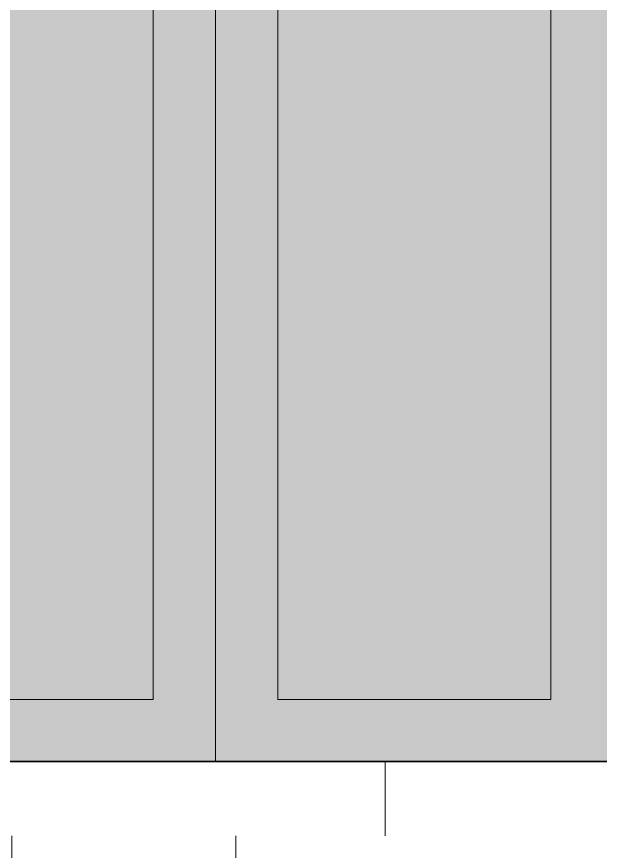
# Model space of a CAD drawing. Header units: inches. Extents: x 20273 to 40654, y -355 to 835.
# Drawn here: x 22711.3 to 22758.2, y -7.2 to 59.8 of the extents above; entities that cross this region are included whole.
import ezdxf

# ---------------------------------------------------------------- set-up
doc = ezdxf.new("R2010")
doc.units = ezdxf.units.IN
doc.header["$MEASUREMENT"] = 0
doc.linetypes.add('Grid Line 1_2_', pattern=[0.875, 0.5, -0.125, 0.125, -0.125])
for name, color, linetype, lineweight in [('A-DOOR', 31, 'Continuous', 13), ('A-FLOR-LEVL', 51, 'Continuous', 9), ('C-TOPO', 7, 'Continuous', 13)]:
    doc.layers.add(name, color=color, linetype=linetype, lineweight=lineweight)

# ---------------------------------------------------------------- blocks, each defined once
blk = doc.blocks.new('Sliding Door - one-1327198-Elevation - West')
at = {"layer": 'A-DOOR'}
h = blk.add_hatch(color=256, dxfattribs=at)
h.paths.add_polyline_path([(22688.803, 0), (22727.239, 0), (22727.239, 96), (22688.803, 96), (22688.803, 2)], flags=0)
h.paths.add_polyline_path([(22693.803, 5), (22693.803, 91), (22722.239, 91), (22722.239, 5)], flags=0)
h = blk.add_hatch(color=256, dxfattribs=at)
h.paths.add_polyline_path([(22759.178, 0), (22759.178, 96), (22727.239, 96), (22727.239, 0)], flags=0)
h.paths.add_polyline_path([(22732.239, 5), (22732.239, 91), (22754.178, 91), (22754.178, 5)], flags=0)
for points in [[(22693.803, 5), (22722.239, 5), (22722.239, 91), (22693.803, 91), (22693.803, 33.436)], [(22732.239, 5), (22754.178, 5), (22754.178, 91), (22732.239, 91), (22732.239, 26.939)]]:
    blk.add_hatch(color=256, dxfattribs=at).paths.add_polyline_path(points, flags=0)
for p, q in [((22727.239, 0), (22727.239, 96)), ((22722.239, 91), (22722.239, 5)), ((22732.239, 91), (22732.239, 5)), ((22754.178, 5), (22754.178, 91)), ((22722.239, 5), (22693.803, 5)), ((22732.239, 5), (22754.178, 5))]:
    blk.add_line(p, q, dxfattribs=at)

msp = doc.modelspace()

# ---------------------------------------------------------------- hatches: boundary and pattern name
at = {"layer": 'C-TOPO', "lineweight": 9}
h = msp.add_hatch(dxfattribs=at)
h.set_pattern_fill('FP_10', color=8, style=0, pattern_type=2)
h.set_pattern_definition([(0, (22782.816, 0), (48, 48), [48, -48]), (0, (22782.816, 18), (48, 48), [48, -48]), (0, (22782.816, 36), (48, 48), [48, -48]), (90, (22788.816, 42), (-48, 48), [48, -48]), (90, (22806.816, 42), (-48, 48), [48, -48]), (90, (22824.816, 42), (-48, 48), [48, -48])])
h.paths.add_polyline_path([(22833.075, -79.68), (23033.998, -79.68), (23033.998, 0), (20555.038, 0), (20555.038, -79.68), (22724.128, -79.68)], flags=0)

# ---------------------------------------------------------------- linework, layer by layer
at = {"layer": 'A-FLOR-LEVL', "linetype": 'Grid Line 1_2_'}
msp.add_line((20361.601, 0), (23817.885, 0), dxfattribs=at)
at = {"layer": 'C-TOPO', "lineweight": 35}
msp.add_line((22956.737, 0), (22588.696, 0), dxfattribs=at)
at = {"layer": 'C-TOPO'}
msp.add_line((22956.735, 0), (22588.696, 0), dxfattribs=at)

# ---------------------------------------------------------------- block references
at = {"layer": 'A-DOOR'}
msp.add_blockref('Sliding Door - one-1327198-Elevation - West', (0, 0), dxfattribs=at)

doc.saveas('drawing.dxf')
